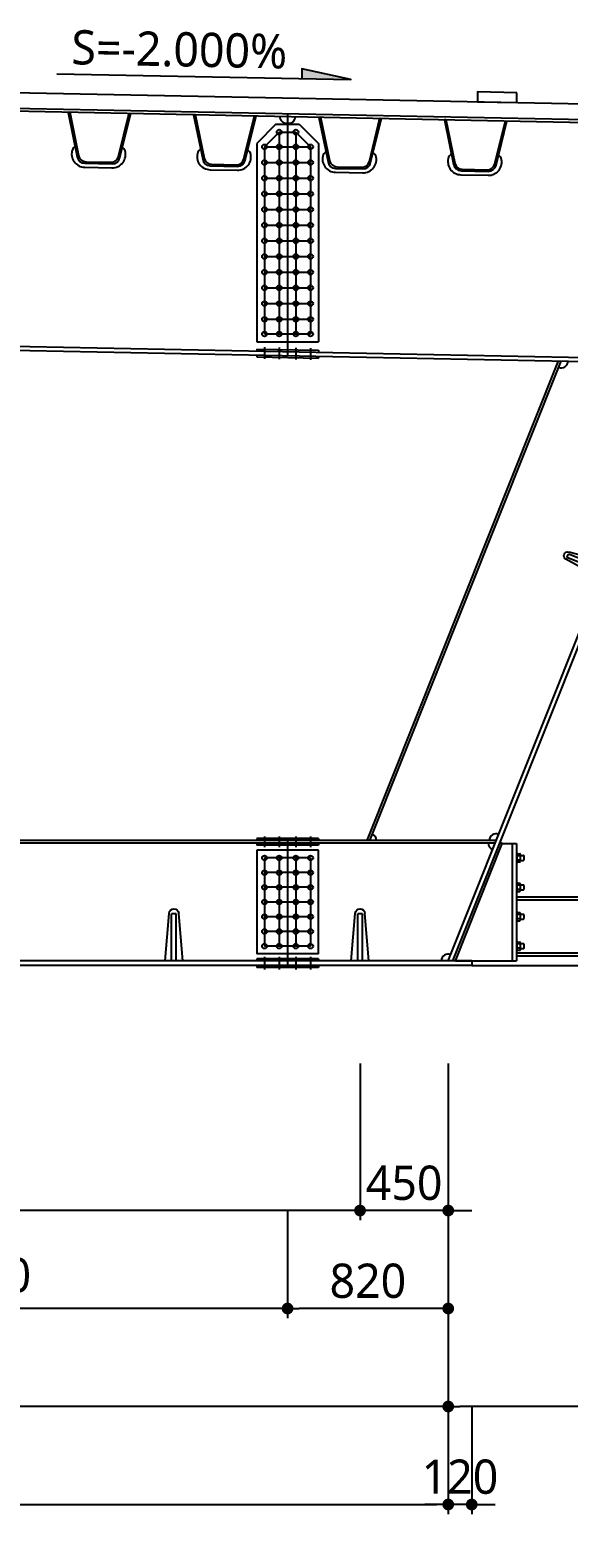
# Model space of a CAD drawing. Header units: metres. Extents: x 185094 to 267743, y 19941 to 53123.
# Drawn here: x 207535 to 210283, y 33193 to 40768 of the extents above; entities that cross this region are included whole.
import ezdxf
from ezdxf.enums import TextEntityAlignment as Align

# ---------------------------------------------------------------- set-up
doc = ezdxf.new("R2010")
doc.units = ezdxf.units.M
doc.header["$LTSCALE"] = 500
doc.linetypes.add('CENTER', pattern=[2, 1.25, -0.25, 0.25, -0.25])
doc.layers.get('Defpoints').update_dxf_attribs({"color": 150})
for name, color, linetype in [('CS-DIML', 1, 'Continuous'), ('CS-LEAL', 1, 'Continuous'), ('CS-LIN3', 2, 'Continuous'), ('CS-STEL-MAJR', 3, 'Continuous'), ('CZ-TEX2', 7, 'Continuous'), ('DRAW', 2, 'Continuous'), ('STEEL', 4, 'Continuous')]:
    doc.layers.add(name, color=color, linetype=linetype)
doc.styles.add('CZ-TEXT2', font='malgun_0.ttf')
doc.dimstyles.new('일반도면_100', dxfattribs={"dimscale": 120, "dimtxt": 3.5, "dimasz": 1.2, "dimexe": 1, "dimexo": 0, "dimgap": 1, "dimtad": 1, "dimdec": 0, "dimzin": 0, "dimlunit": 6, "dimtxsty": 'CZ-TEXT2', "dimblk1": 'DOT', "dimblk2": 'DOT', "dimsah": 1, "dimcen": 0.09, "dimclrd": 1, "dimclre": 1, "dimclrt": 7, "dimadec": 0, "dimazin": 0, "dimtfac": 0.072, "dimtdec": 0, "dimtix": 1, "dimtmove": 2, "dimatfit": 2, "dimldrblk": 'DOT', "dimfxl": 0, "dimtolj": 1, "dimtzin": 0, "dimarcsym": 0})

# ---------------------------------------------------------------- blocks, each defined once
blk = doc.blocks.new('U-RIB')
at = {"layer": 'DRAW', "color": 3}
for p, q in [((-151.8, 0), (-159.6, -1.8)), ((-151.8, 0), (-101.8, -220.9)), ((101.8, -220.9), (151.8, 0)), ((151.8, 0), (159.6, -1.8)), ((-159.6, -1.8), (-108.7, -227)), ((108.7, -227), (159.6, -1.8)), ((-69.6, -260), (69.6, -260)), ((-69.6, -280), (69.6, -280)), ((-63.2, -252), (63.2, -252))]:
    blk.add_line(p, q, dxfattribs=at)
for centre, radius, start, end in [((-69.6, -212), 68, 162.53679, 270), ((-115.6, -198), 20, 100.4697, 161.23173), ((-69.3, -220), 40, 190.07392, 269.55462), ((-62.8, -212), 40, 192.8619, 269.52549), ((62.8, -212), 40, 270.47451, 347.1381), ((69.6, -212), 68, 270, 17.46321), ((69.3, -220), 40, 270.44538, 349.92608), ((115.6, -198), 20, 18.76827, 79.5303)]:
    blk.add_arc(centre, radius, start, end, dxfattribs=at)
blk = doc.blocks.new('_Dot')
at = {"color": 0, "linetype": 'ByBlock', "lineweight": -2}
blk.add_line((-0.5, 0), (-1, 0), dxfattribs=at)
at = {"color": 0, "linetype": 'ByBlock', "const_width": 0.5}
blk.add_lwpolyline([(-0.25, 0, 1), (0.25, 0, 1)], format="xyb", close=True, dxfattribs=at)
blk = doc.blocks.new('*D298')
at = {"layer": 'CS-DIML', "color": 1, "lineweight": -2, "transparency": 16777216}
for p, q in [((209220.5, 35492.6), (209220.5, 34692.6)), ((209670.5, 35492.6), (209670.5, 34692.6)), ((209160.5, 34742.6), (209100.5, 34742.6)), ((209670.5, 34742.6), (209220.5, 34742.6)), ((209730.5, 34742.6), (209790.5, 34742.6))]:
    blk.add_line(p, q, dxfattribs=at)
at = {"layer": 'Defpoints', "color": 0, "transparency": 16777216}
for p in [(209220.5, 35492.6), (209670.5, 35492.6), (209220.5, 34742.6)]:
    blk.add_point(p, dxfattribs=at)
at = {"layer": 'CS-DIML', "color": 1, "lineweight": -2, "transparency": 16777216, "xscale": 59.99999999999995, "yscale": 59.99999999999995, "zscale": 59.99999999999995}
blk.add_blockref('_Dot', (209220.5, 34742.6), dxfattribs=at)
at = {"layer": 'CS-DIML', "color": 1, "lineweight": -2, "transparency": 16777216, "xscale": 59.99999999999995, "yscale": 59.99999999999995, "zscale": 59.99999999999995, "rotation": 180}
blk.add_blockref('_Dot', (209670.5, 34742.6), dxfattribs=at)
at = {"layer": 'CS-DIML', "color": 7, "transparency": 16777216, "insert": (209445.5, 34883), "char_height": 175, "attachment_point": 5, "style": 'CZ-TEXT2'}
blk.add_mtext('\\A1;450', dxfattribs=at)
blk = doc.blocks.new('*D299')
at = {"layer": 'CS-DIML', "color": 1, "lineweight": -2, "transparency": 16777216}
for p, q in [((203520.5, 35492.6), (203520.5, 34692.6)), ((209220.5, 35492.6), (209220.5, 34692.6)), ((209160.5, 34742.6), (203580.5, 34742.6))]:
    blk.add_line(p, q, dxfattribs=at)
at = {"layer": 'Defpoints', "color": 0, "transparency": 16777216}
for p in [(203520.5, 35492.6), (209220.5, 35492.6), (203520.5, 34742.6)]:
    blk.add_point(p, dxfattribs=at)
at = {"layer": 'CS-DIML', "color": 1, "lineweight": -2, "transparency": 16777216, "xscale": 59.99999999999995, "yscale": 59.99999999999995, "zscale": 59.99999999999995, "rotation": 180}
blk.add_blockref('_Dot', (203520.5, 34742.6), dxfattribs=at)
at = {"layer": 'CS-DIML', "color": 1, "lineweight": -2, "transparency": 16777216, "xscale": 59.99999999999995, "yscale": 59.99999999999995, "zscale": 59.99999999999995}
blk.add_blockref('_Dot', (209220.5, 34742.6), dxfattribs=at)
at = {"layer": 'CS-DIML', "color": 7, "transparency": 16777216, "insert": (206370.5, 34897.7), "char_height": 175, "attachment_point": 5, "style": 'CZ-TEXT2'}
blk.add_mtext('\\A1;6@950=5,700', dxfattribs=at)
blk = doc.blocks.new('*D305')
at = {"layer": 'CS-DIML', "color": 1, "lineweight": -2, "transparency": 16777216}
for p, q in [((203070.5, 34242.6), (203070.5, 33692.6)), ((209670.5, 34242.6), (209670.5, 33692.6)), ((209610.5, 33742.6), (203130.5, 33742.6))]:
    blk.add_line(p, q, dxfattribs=at)
at = {"layer": 'Defpoints', "color": 0, "transparency": 16777216}
for p in [(203070.5, 34242.6), (209670.5, 34242.6), (203070.5, 33742.6)]:
    blk.add_point(p, dxfattribs=at)
at = {"layer": 'CS-DIML', "color": 1, "lineweight": -2, "transparency": 16777216, "xscale": 59.99999999999995, "yscale": 59.99999999999995, "zscale": 59.99999999999995, "rotation": 180}
blk.add_blockref('_Dot', (203070.5, 33742.6), dxfattribs=at)
at = {"layer": 'CS-DIML', "color": 1, "lineweight": -2, "transparency": 16777216, "xscale": 59.99999999999995, "yscale": 59.99999999999995, "zscale": 59.99999999999995}
blk.add_blockref('_Dot', (209670.5, 33742.6), dxfattribs=at)
at = {"layer": 'CS-DIML', "color": 7, "transparency": 16777216, "insert": (206370.5, 33897.7), "char_height": 175, "attachment_point": 5, "style": 'CZ-TEXT2'}
blk.add_mtext('\\A1;6,600', dxfattribs=at)
blk = doc.blocks.new('*D306')
at = {"layer": 'CS-DIML', "color": 1, "lineweight": -2, "transparency": 16777216}
for p, q in [((209670.5, 34242.6), (209670.5, 33692.6)), ((215170.5, 34242.6), (215170.5, 33692.6)), ((215110.5, 33742.6), (209730.5, 33742.6))]:
    blk.add_line(p, q, dxfattribs=at)
at = {"layer": 'Defpoints', "color": 0, "transparency": 16777216}
for p in [(209670.5, 34242.6), (215170.5, 34242.6), (209670.5, 33742.6)]:
    blk.add_point(p, dxfattribs=at)
at = {"layer": 'CS-DIML', "color": 1, "lineweight": -2, "transparency": 16777216, "xscale": 59.99999999999995, "yscale": 59.99999999999995, "zscale": 59.99999999999995, "rotation": 180}
blk.add_blockref('_Dot', (209670.5, 33742.6), dxfattribs=at)
at = {"layer": 'CS-DIML', "color": 1, "lineweight": -2, "transparency": 16777216, "xscale": 59.99999999999995, "yscale": 59.99999999999995, "zscale": 59.99999999999995}
blk.add_blockref('_Dot', (215170.5, 33742.6), dxfattribs=at)
at = {"layer": 'CS-DIML', "color": 7, "transparency": 16777216, "insert": (212420.5, 33897.7), "char_height": 175, "attachment_point": 5, "style": 'CZ-TEXT2'}
blk.add_mtext('\\A1;5,500', dxfattribs=at)
blk = doc.blocks.new('*D308')
at = {"layer": 'CS-DIML', "color": 1, "lineweight": -2, "transparency": 16777216}
for p, q in [((192670.5, 33742.6), (192670.5, 33192.6)), ((209670.5, 33742.6), (209670.5, 33192.6)), ((192730.5, 33242.6), (209610.5, 33242.6))]:
    blk.add_line(p, q, dxfattribs=at)
at = {"layer": 'Defpoints', "color": 0, "transparency": 16777216}
for p in [(192670.5, 33742.6), (209670.5, 33742.6), (209670.5, 33242.6)]:
    blk.add_point(p, dxfattribs=at)
at = {"layer": 'CS-DIML', "color": 1, "lineweight": -2, "transparency": 16777216, "xscale": 59.99999999999995, "yscale": 59.99999999999995, "zscale": 59.99999999999995, "rotation": 180}
blk.add_blockref('_Dot', (192670.5, 33242.6), dxfattribs=at)
at = {"layer": 'CS-DIML', "color": 1, "lineweight": -2, "transparency": 16777216, "xscale": 59.99999999999995, "yscale": 59.99999999999995, "zscale": 59.99999999999995}
blk.add_blockref('_Dot', (209670.5, 33242.6), dxfattribs=at)
at = {"layer": 'CS-DIML', "color": 7, "transparency": 16777216, "insert": (201170.5, 33398.2), "char_height": 175, "attachment_point": 5, "style": 'CZ-TEXT2'}
blk.add_mtext('\\A1;17,000', dxfattribs=at)
blk = doc.blocks.new('*D309')
at = {"layer": 'CS-DIML', "color": 1, "lineweight": -2, "transparency": 16777216}
for p, q in [((209670.5, 33742.6), (209670.5, 33192.6)), ((209790.5, 33742.6), (209790.5, 33192.6)), ((209610.5, 33242.6), (209550.5, 33242.6)), ((209790.5, 33242.6), (209670.5, 33242.6)), ((209850.5, 33242.6), (209910.5, 33242.6))]:
    blk.add_line(p, q, dxfattribs=at)
at = {"layer": 'Defpoints', "color": 0, "transparency": 16777216}
for p in [(209670.5, 33742.6), (209790.5, 33742.6), (209670.5, 33242.6)]:
    blk.add_point(p, dxfattribs=at)
at = {"layer": 'CS-DIML', "color": 1, "lineweight": -2, "transparency": 16777216, "xscale": 59.99999999999995, "yscale": 59.99999999999995, "zscale": 59.99999999999995}
blk.add_blockref('_Dot', (209670.5, 33242.6), dxfattribs=at)
at = {"layer": 'CS-DIML', "color": 1, "lineweight": -2, "transparency": 16777216, "xscale": 59.99999999999995, "yscale": 59.99999999999995, "zscale": 59.99999999999995, "rotation": 180}
blk.add_blockref('_Dot', (209790.5, 33242.6), dxfattribs=at)
at = {"layer": 'CS-DIML', "color": 7, "transparency": 16777216, "insert": (209730.5, 33383.5), "char_height": 175, "attachment_point": 5, "style": 'CZ-TEXT2'}
blk.add_mtext('\\A1;120', dxfattribs=at)
blk = doc.blocks.new('RIB-240X24P')
at = {"layer": 'CS-STEL-MAJR'}
for p, q in [((-45, 0), (-24.9, 242.1)), ((-12, 0), (-12, 240)), ((-12, 240), (12, 240)), ((12, 0), (12, 240)), ((45, 0), (24.9, 242.1))]:
    blk.add_line(p, q, dxfattribs=at)
blk.add_arc((0, 240), 25, 4.74327, 175.25673, dxfattribs=at)
blk = doc.blocks.new('*D322')
at = {"layer": 'CS-DIML', "color": 1, "lineweight": -2, "transparency": 16777216}
for p, q in [((208850.5, 34742.6), (208850.5, 34192.6)), ((209670.5, 34742.6), (209670.5, 34192.6)), ((209610.5, 34242.6), (208910.5, 34242.6))]:
    blk.add_line(p, q, dxfattribs=at)
at = {"layer": 'Defpoints', "color": 0, "transparency": 16777216}
for p in [(208850.5, 34742.6), (209670.5, 34742.6), (208850.5, 34242.6)]:
    blk.add_point(p, dxfattribs=at)
at = {"layer": 'CS-DIML', "color": 1, "lineweight": -2, "transparency": 16777216, "xscale": 59.99999999999995, "yscale": 59.99999999999995, "zscale": 59.99999999999995, "rotation": 180}
blk.add_blockref('_Dot', (208850.5, 34242.6), dxfattribs=at)
at = {"layer": 'CS-DIML', "color": 1, "lineweight": -2, "transparency": 16777216, "xscale": 59.99999999999995, "yscale": 59.99999999999995, "zscale": 59.99999999999995}
blk.add_blockref('_Dot', (209670.5, 34242.6), dxfattribs=at)
at = {"layer": 'CS-DIML', "color": 7, "transparency": 16777216, "insert": (209260.5, 34383), "char_height": 175, "attachment_point": 5, "style": 'CZ-TEXT2'}
blk.add_mtext('\\A1;820', dxfattribs=at)
blk = doc.blocks.new('*D323')
at = {"layer": 'CS-DIML', "color": 1, "lineweight": -2, "transparency": 16777216}
for p, q in [((205650.5, 34742.6), (205650.5, 34192.6)), ((208850.5, 34742.6), (208850.5, 34192.6)), ((208790.5, 34242.6), (205710.5, 34242.6))]:
    blk.add_line(p, q, dxfattribs=at)
at = {"layer": 'Defpoints', "color": 0, "transparency": 16777216}
for p in [(205650.5, 34742.6), (208850.5, 34742.6), (205650.5, 34242.6)]:
    blk.add_point(p, dxfattribs=at)
at = {"layer": 'CS-DIML', "color": 1, "lineweight": -2, "transparency": 16777216, "xscale": 59.99999999999995, "yscale": 59.99999999999995, "zscale": 59.99999999999995, "rotation": 180}
blk.add_blockref('_Dot', (205650.5, 34242.6), dxfattribs=at)
at = {"layer": 'CS-DIML', "color": 1, "lineweight": -2, "transparency": 16777216, "xscale": 59.99999999999995, "yscale": 59.99999999999995, "zscale": 59.99999999999995}
blk.add_blockref('_Dot', (208850.5, 34242.6), dxfattribs=at)
at = {"layer": 'CS-DIML', "color": 7, "transparency": 16777216, "insert": (207250.5, 34397.7), "char_height": 175, "attachment_point": 5, "style": 'CZ-TEXT2'}
blk.add_mtext('\\A1;3,200', dxfattribs=at)
blk = doc.blocks.new('RIB-200X20P')
at = {"layer": 'CS-STEL-MAJR'}
for p, q in [((-45, 0), (-19.8, -202.5)), ((-10, 0), (-10, -200)), ((10, 0), (10, -200)), ((45, 0), (19.8, -202.5)), ((-10, -200), (10, -200))]:
    blk.add_line(p, q, dxfattribs=at)
blk.add_arc((0, -200), 20, 187.08165, 352.91835, dxfattribs=at)

msp = doc.modelspace()

# ---------------------------------------------------------------- hatches: boundary and pattern name
at = {"layer": 'CS-LEAL'}
msp.add_hatch(color=256, dxfattribs=at).paths.add_polyline_path([(209172.6672, 40512.5721), (208922.7172, 40517.5711), (208923.717, 40567.5611)])

# ---------------------------------------------------------------- linework, layer by layer
at = {"color": 254, "linetype": 'CENTER', "ltscale": 2}
msp.add_line((209790.5357, 35992.6147), (227138.1747, 35992.6147), dxfattribs=at)
at = {"layer": 'CS-LEAL'}
msp.add_lwpolyline([(207672.9671, 40542.5661), (209172.6672, 40512.5721), (208923.717, 40567.5611), (208922.7172, 40517.5711)], dxfattribs=at)
at = {"layer": 'CS-LIN3'}
for p, q in [((202670.5357, 40542.6147), (214670.5357, 40302.6147)), ((210019.2134, 36567.8135), (210019.2134, 36515.7302)), ((210019.2134, 36567.8135), (210021.9836, 36567.8135)), ((210019.2134, 36515.7302), (210021.9836, 36515.7302)), ((210021.9836, 36515.7302), (210021.9836, 36567.8135)), ((210021.9836, 36562.6052), (210035.6846, 36562.6052)), ((210021.9836, 36520.9385), (210035.6846, 36520.9385)), ((210036.518, 36552.5977), (210024.2753, 36552.5977)), ((210036.518, 36530.946), (210024.2753, 36530.946)), ((210038.8096, 36524.0635), (210038.8096, 36559.4802)), ((210038.8096, 36554.2718), (210054.6301, 36554.2718)), ((210038.8096, 36529.2718), (210054.6301, 36529.2718)), ((210057.7551, 36532.3968), (210057.7551, 36551.1468)), ((210019.2134, 36417.8135), (210019.2134, 36365.7302)), ((210019.2134, 36417.8135), (210021.9836, 36417.8135)), ((210019.2134, 36365.7302), (210021.9836, 36365.7302)), ((210021.9836, 36365.7302), (210021.9836, 36417.8135)), ((210021.9836, 36412.6052), (210035.6846, 36412.6052)), ((210021.9836, 36370.9385), (210035.6846, 36370.9385)), ((210036.518, 36402.5977), (210024.2753, 36402.5977)), ((210036.518, 36380.946), (210024.2753, 36380.946)), ((210038.8096, 36374.0635), (210038.8096, 36409.4802)), ((210038.8096, 36404.2718), (210054.6301, 36404.2718)), ((210038.8096, 36379.2718), (210054.6301, 36379.2718)), ((210057.7551, 36382.3968), (210057.7551, 36401.1468)), ((210019.2134, 36267.8135), (210019.2134, 36215.7302)), ((210019.2134, 36267.8135), (210021.9836, 36267.8135)), ((210019.2134, 36215.7302), (210021.9836, 36215.7302)), ((210021.9836, 36215.7302), (210021.9836, 36267.8135)), ((210021.9836, 36262.6052), (210035.6846, 36262.6052)), ((210021.9836, 36220.9385), (210035.6846, 36220.9385)), ((210036.518, 36252.5977), (210024.2753, 36252.5977)), ((210036.518, 36230.946), (210024.2753, 36230.946)), ((210038.8096, 36224.0635), (210038.8096, 36259.4802)), ((210038.8096, 36254.2718), (210054.6301, 36254.2718)), ((210038.8096, 36229.2718), (210054.6301, 36229.2718)), ((210057.7551, 36232.3968), (210057.7551, 36251.1468)), ((210019.2134, 36117.8135), (210019.2134, 36065.7302)), ((210019.2134, 36117.8135), (210021.9836, 36117.8135)), ((210019.2134, 36065.7302), (210021.9836, 36065.7302)), ((210021.9836, 36065.7302), (210021.9836, 36117.8135)), ((210021.9836, 36112.6052), (210035.6846, 36112.6052)), ((210021.9836, 36070.9385), (210035.6846, 36070.9385)), ((210036.518, 36102.5977), (210024.2753, 36102.5977)), ((210036.518, 36080.946), (210024.2753, 36080.946)), ((210038.8096, 36074.0635), (210038.8096, 36109.4802)), ((210038.8096, 36104.2718), (210054.6301, 36104.2718)), ((210038.8096, 36079.2718), (210054.6301, 36079.2718)), ((210057.7551, 36082.3968), (210057.7551, 36101.1468))]:
    msp.add_line(p, q, dxfattribs=at)
at = {"layer": 'CS-LIN3', "ltscale": 0.05}
for p, q in [((208850.5357, 40339.0147), (208850.5357, 39105.0107)), ((208790.5357, 40285.0147), (208693.0357, 40187.5147)), ((208790.5357, 40285.0147), (208910.5357, 40285.0147)), ((208845.5357, 40290.1147), (208855.5357, 40289.9147)), ((208910.5357, 40285.0147), (209008.0357, 40187.5147)), ((208693.0357, 40187.5147), (208693.0357, 39175.0147)), ((209008.0357, 40187.5147), (209008.0357, 39175.0147)), ((208693.0357, 39175.0147), (209008.0357, 39175.0147)), ((208693.0357, 39138.1647), (208693.0357, 39128.1647)), ((208693.0357, 39138.1647), (209008.0357, 39131.8647)), ((208693.0357, 39108.1607), (208693.0357, 39098.1607)), ((208693.0357, 39098.1607), (209008.0357, 39091.8607)), ((209008.0357, 39131.8647), (209008.0357, 39121.8647)), ((209008.0357, 39101.8607), (209008.0357, 39091.8607)), ((209008.0357, 36640.6147), (208693.0357, 36640.6147)), ((208693.0357, 36640.6147), (208693.0357, 36630.6147)), ((208693.0357, 36616.6147), (208693.0357, 36606.6147)), ((209008.0357, 36606.6147), (208693.0357, 36606.6147)), ((208850.5357, 36630.6147), (208850.5357, 35992.6147)), ((209008.0357, 36640.6147), (209008.0357, 36630.6147)), ((209008.0357, 36616.6147), (209008.0357, 36606.6147)), ((209008.0357, 36581.6147), (208693.0357, 36581.6147)), ((208693.0357, 36581.6147), (208693.0357, 36051.6147)), ((209008.0357, 36051.6147), (209008.0357, 36581.6147)), ((209008.0357, 36051.6147), (208693.0357, 36051.6147)), ((209008.0357, 36026.6147), (208693.0357, 36026.6147)), ((208693.0357, 36026.6147), (208693.0357, 36016.6147)), ((208693.0357, 35992.6147), (208693.0357, 35982.6147)), ((209008.0357, 35982.6147), (208693.0357, 35982.6147)), ((209008.0357, 36026.6147), (209008.0357, 36016.6147)), ((209008.0357, 35992.6147), (209008.0357, 35982.6147))]:
    msp.add_line(p, q, dxfattribs=at)
at = {"layer": 'CS-LIN3', "color": 8}
for p, q in [((208808.0357, 40245.0147), (208733.0357, 40170.0147)), ((208808.0357, 40245.0147), (208808.0357, 39215.0147)), ((208808.0357, 40245.0147), (208893.0357, 40245.0147)), ((208893.0357, 40245.0147), (208893.0357, 39215.0147)), ((208893.0357, 40245.0147), (208968.0357, 40170.0147)), ((208733.0357, 40170.0147), (208968.0357, 40170.0147)), ((208733.0357, 40170.0147), (208733.0357, 39215.0147)), ((208968.0357, 40170.0147), (208968.0357, 39215.0147)), ((208733.0357, 40090.0147), (208968.0357, 40090.0147)), ((208733.0357, 40010.0147), (208968.0357, 40010.0147)), ((208733.0357, 39930.0147), (208968.0357, 39930.0147)), ((208733.0357, 39850.0147), (208968.0357, 39850.0147)), ((208733.0357, 39770.0147), (208968.0357, 39770.0147)), ((208733.0357, 39690.0147), (208968.0357, 39690.0147)), ((208733.0357, 39610.0147), (208968.0357, 39610.0147)), ((208733.0357, 39530.0147), (208968.0357, 39530.0147)), ((208733.0357, 39450.0147), (208968.0357, 39450.0147)), ((208733.0357, 39370.0147), (208968.0357, 39370.0147)), ((208733.0357, 39290.0147), (208968.0357, 39290.0147)), ((208733.0357, 39215.0147), (208968.0357, 39215.0147)), ((208733.0357, 39147.0782), (208733.0357, 39087.3216)), ((208808.0357, 39145.5782), (208808.0357, 39085.8216)), ((208893.0357, 39143.8782), (208893.0357, 39084.1216)), ((208968.0357, 39142.3782), (208968.0357, 39082.6216)), ((208733.0357, 36650.6147), (208733.0357, 36596.6147)), ((208808.0357, 36650.6147), (208808.0357, 36596.6147)), ((208893.0357, 36650.6147), (208893.0357, 36596.6147)), ((208968.0357, 36650.6147), (208968.0357, 36596.6147)), ((208733.0357, 36541.6147), (208733.0357, 36091.6147)), ((208808.0357, 36541.6147), (208808.0357, 36091.6147)), ((208893.0357, 36541.6147), (208893.0357, 36091.6147)), ((208968.0357, 36541.6147), (208968.0357, 36091.6147)), ((208733.0357, 36036.6147), (208733.0357, 35972.6147)), ((208808.0357, 36036.6147), (208808.0357, 35972.6147)), ((208893.0357, 36036.6147), (208893.0357, 35972.6147)), ((208968.0357, 36036.6147), (208968.0357, 35972.6147))]:
    msp.add_line(p, q, dxfattribs=at)
at = {"layer": 'CS-LIN3', "color": 8, "ltscale": 0.05}
for p, q in [((208968.0357, 36541.6147), (208733.0357, 36541.6147)), ((208968.0357, 36466.6147), (208733.0357, 36466.6147)), ((208968.0357, 36391.6147), (208733.0357, 36391.6147)), ((208968.0357, 36316.6147), (208733.0357, 36316.6147)), ((208968.0357, 36241.6147), (208733.0357, 36241.6147)), ((208968.0357, 36166.6147), (208733.0357, 36166.6147)), ((208968.0357, 36091.6147), (208733.0357, 36091.6147))]:
    msp.add_line(p, q, dxfattribs=at)
at = {"layer": 'CS-LIN3'}
msp.add_lwpolyline([(210020.5357, 40445.6147), (209820.5357, 40449.6147), (209820.5357, 40399.6147), (210020.5357, 40395.6147)], close=True, dxfattribs=at)
at = {"layer": 'CS-LIN3', "color": 8}
for centre in [(208808.0357, 40245.0147), (208893.0357, 40245.0147), (208733.0357, 40170.0147), (208808.0357, 40170.0147), (208893.0357, 40170.0147), (208968.0357, 40170.0147), (208733.0357, 40090.0147), (208808.0357, 40090.0147), (208893.0357, 40090.0147), (208968.0357, 40090.0147), (208733.0357, 40010.0147), (208808.0357, 40010.0147), (208893.0357, 40010.0147), (208968.0357, 40010.0147), (208733.0357, 39930.0147), (208808.0357, 39930.0147), (208893.0357, 39930.0147), (208968.0357, 39930.0147), (208733.0357, 39850.0147), (208808.0357, 39850.0147), (208893.0357, 39850.0147), (208968.0357, 39850.0147), (208733.0357, 39770.0147), (208808.0357, 39770.0147), (208893.0357, 39770.0147), (208968.0357, 39770.0147), (208733.0357, 39690.0147), (208808.0357, 39690.0147), (208893.0357, 39690.0147), (208968.0357, 39690.0147), (208733.0357, 39610.0147), (208808.0357, 39610.0147), (208893.0357, 39610.0147), (208968.0357, 39610.0147), (208733.0357, 39530.0147), (208808.0357, 39530.0147), (208893.0357, 39530.0147), (208968.0357, 39530.0147), (208733.0357, 39450.0147), (208808.0357, 39450.0147), (208893.0357, 39450.0147), (208968.0357, 39450.0147), (208733.0357, 39370.0147), (208808.0357, 39370.0147), (208893.0357, 39370.0147), (208968.0357, 39370.0147), (208733.0357, 39290.0147), (208808.0357, 39290.0147), (208893.0357, 39290.0147), (208968.0357, 39290.0147), (208733.0357, 39215.0147), (208808.0357, 39215.0147), (208893.0357, 39215.0147), (208968.0357, 39215.0147)]:
    msp.add_circle(centre, 12.5, dxfattribs=at)
at = {"layer": 'CS-LIN3', "color": 8, "ltscale": 0.05}
for centre in [(208733.0357, 36541.6147), (208808.0357, 36541.6147), (208893.0357, 36541.6147), (208968.0357, 36541.6147), (208733.0357, 36466.6147), (208808.0357, 36466.6147), (208893.0357, 36466.6147), (208968.0357, 36466.6147), (208733.0357, 36391.6147), (208808.0357, 36391.6147), (208893.0357, 36391.6147), (208968.0357, 36391.6147), (208733.0357, 36316.6147), (208808.0357, 36316.6147), (208893.0357, 36316.6147), (208968.0357, 36316.6147), (208733.0357, 36241.6147), (208808.0357, 36241.6147), (208893.0357, 36241.6147), (208968.0357, 36241.6147), (208733.0357, 36166.6147), (208808.0357, 36166.6147), (208893.0357, 36166.6147), (208968.0357, 36166.6147), (208733.0357, 36091.6147), (208808.0357, 36091.6147), (208893.0357, 36091.6147), (208968.0357, 36091.6147)]:
    msp.add_circle(centre, 12.5, dxfattribs=at)
at = {"layer": 'CS-LIN3', "ltscale": 0.05}
for centre, start, end in [((208845.5357, 40325.1147), 178.85423716, 270), ((208855.5357, 40324.9147), 270, 358.85423716)]:
    msp.add_arc(centre, 35, start, end, dxfattribs=at)
at = {"layer": 'CS-LIN3'}
for centre, radius, start, end in [((210024.2753, 36554.8894), 2.2917, 180, 270), ((210024.2753, 36550.306), 2.2917, 90, 180), ((210024.2753, 36533.2376), 2.2917, 180, 270), ((210024.2753, 36528.6543), 2.2917, 90, 180), ((210035.6846, 36559.4802), 3.125, 0, 90), ((210035.6846, 36524.0635), 3.125, 270, 0), ((210036.518, 36554.8894), 2.2917, 270, 0), ((210036.518, 36550.306), 2.2917, 0, 90), ((210036.518, 36533.2376), 2.2917, 270, 0), ((210036.518, 36528.6543), 2.2917, 0, 90), ((210054.6301, 36551.1468), 3.125, 0, 90), ((210054.6301, 36532.3968), 3.125, 270, 0), ((210024.2753, 36404.8894), 2.2917, 180, 270), ((210024.2753, 36400.306), 2.2917, 90, 180), ((210024.2753, 36383.2376), 2.2917, 180, 270), ((210024.2753, 36378.6543), 2.2917, 90, 180), ((210035.6846, 36409.4802), 3.125, 0, 90), ((210035.6846, 36374.0635), 3.125, 270, 0), ((210036.518, 36404.8894), 2.2917, 270, 0), ((210036.518, 36400.306), 2.2917, 0, 90), ((210036.518, 36383.2376), 2.2917, 270, 0), ((210036.518, 36378.6543), 2.2917, 0, 90), ((210054.6301, 36401.1468), 3.125, 0, 90), ((210054.6301, 36382.3968), 3.125, 270, 0), ((210024.2753, 36254.8894), 2.2917, 180, 270), ((210024.2753, 36250.306), 2.2917, 90, 180), ((210024.2753, 36233.2376), 2.2917, 180, 270), ((210024.2753, 36228.6543), 2.2917, 90, 180), ((210035.6846, 36259.4802), 3.125, 0, 90), ((210035.6846, 36224.0635), 3.125, 270, 0), ((210036.518, 36254.8894), 2.2917, 270, 0), ((210036.518, 36250.306), 2.2917, 0, 90), ((210036.518, 36233.2376), 2.2917, 270, 0), ((210036.518, 36228.6543), 2.2917, 0, 90), ((210054.6301, 36251.1468), 3.125, 0, 90), ((210054.6301, 36232.3968), 3.125, 270, 0), ((210024.2753, 36104.8894), 2.2917, 180, 270), ((210024.2753, 36100.306), 2.2917, 90, 180), ((210024.2753, 36083.2376), 2.2917, 180, 270), ((210024.2753, 36078.6543), 2.2917, 90, 180), ((210035.6846, 36109.4802), 3.125, 0, 90), ((210035.6846, 36074.0635), 3.125, 270, 0), ((210036.518, 36104.8894), 2.2917, 270, 0), ((210036.518, 36100.306), 2.2917, 0, 90), ((210036.518, 36083.2376), 2.2917, 270, 0), ((210036.518, 36078.6543), 2.2917, 0, 90), ((210054.6301, 36101.1468), 3.125, 0, 90), ((210054.6301, 36082.3968), 3.125, 270, 0)]:
    msp.add_arc(centre, radius, start, end, dxfattribs=at)
at = {"layer": 'CS-STEL-MAJR'}
for p, q in [((201170.5357, 40492.6147), (215170.5357, 40212.6147)), ((201170.5357, 40478.6147), (215170.5357, 40198.6147)), ((209670.5357, 36016.6147), (211370.5357, 40274.6147)), ((209694.2243, 36016.6147), (211394.0366, 40274.1447)), ((203081.5357, 39240.3947), (210895.2328, 39084.1208)), ((203081.5357, 39220.3907), (210887.3095, 39064.2753)), ((209256.7008, 36630.6147), (210233.5562, 39077.3503)), ((209269.6218, 36630.6147), (210246.3749, 39077.094)), ((209915.6743, 36630.6147), (203081.5357, 36630.6147)), ((209910.0848, 36616.6147), (203081.5357, 36616.6147)), ((209707.0611, 36016.6147), (209946.1987, 36614.4586)), ((209946.1783, 36614.4586), (209935.1296, 36618.878)), ((209946.1783, 36614.4586), (210019.2134, 36614.4586)), ((209997.2134, 36614.4586), (209997.2134, 36016.6147)), ((210019.2134, 36614.4586), (210019.2134, 36016.6147)), ((214811.5772, 36341.6165), (210019.2134, 36341.6165)), ((214962.631, 36326.6165), (210019.2134, 36326.6165)), ((209790.5357, 36016.6147), (192550.5357, 36016.6147)), ((209790.5357, 35992.6147), (192550.5357, 35992.6147)), ((209707.0611, 36016.6147), (209695.9949, 36021.0412)), ((209707.0611, 36016.6147), (210019.2134, 36016.6147)), ((209790.5357, 36016.6147), (209790.5357, 35992.6147))]:
    msp.add_line(p, q, dxfattribs=at)
for points in [[(210019.2134, 36056.6165), (214802.631, 36056.6165, 0.414213562), (214947.631, 36201.6165), (214947.631, 36326.6165)], [(210019.2134, 36041.6165), (214802.631, 36041.6165, 0.414213562), (214962.631, 36201.6165), (214962.631, 36326.6165)]]:
    msp.add_lwpolyline(points, format="xyb", dxfattribs=at)
for centre, start, end in [((210246.3749, 39077.094), 248.23572021, 358.85423716), ((209269.6218, 36630.6147), 0, 68.23572021), ((209915.6743, 36630.6147), 68.23572021, 180), ((209910.0848, 36616.6147), 180, 248.23572021), ((209670.5357, 36016.6147), 68.23572021, 180)]:
    msp.add_arc(centre, 35, start, end, dxfattribs=at)

# ---------------------------------------------------------------- block references
at = {"xscale": -1}
for p in [(208270.5357, 36016.6147), (209220.5357, 36016.6147)]:
    msp.add_blockref('RIB-240X24P', p, dxfattribs=at)
at = {"layer": 'CS-STEL-MAJR', "xscale": -1, "rotation": 248.2357202157419}
msp.add_blockref('RIB-200X20P', (210465.95, 38008.8937), dxfattribs=at)
at = {"layer": 'STEEL', "rotation": 358.8542370978046}
for p in [(207890.5357, 40344.2147), (208530.5357, 40331.4147), (209170.5357, 40318.6147), (209810.5357, 40305.8147)]:
    msp.add_blockref('U-RIB', p, dxfattribs=at)

# ---------------------------------------------------------------- texts
at = {"layer": 'CZ-TEX2', "style": 'CZ-TEXT2'}
msp.add_text('S=-2.000%%%', height=175, rotation=358.85423716, dxfattribs=at).set_placement((208298.2852, 40667.59), align=Align.MIDDLE_CENTER)

# ---------------------------------------------------------------- dimensions: what is measured, and where the dimension line sits
at = {"layer": 'CS-DIML'}
dim = msp.add_linear_dim(base=(203520.5357, 34742.6147), p1=(209220.5357, 35492.6147), p2=(203520.5357, 35492.6147), angle=180, text='6@950=<>', dimstyle='일반도면_100', override={"dimscale": 50}, dxfattribs=at)
dim.commit()
dim.dimension.update_dxf_attribs({"geometry": '*D299', "text_midpoint": (206370.5357, 34897.7098)})
for base, p1, p2, override, picture, middle in [((209220.5357, 34742.6147), (209670.5357, 35492.6147), (209220.5357, 35492.6147), {"dimscale": 50}, '*D298', (209445.5357, 34883.0274)), ((205650.5357, 34242.6147), (208850.5357, 34742.6147), (205650.5357, 34742.6147), {"dimscale": 50, "dimtxsty": 'CZ-TEXT2'}, '*D323', (207250.5357, 34397.7098)), ((208850.5357, 34242.6147), (209670.5357, 34742.6147), (208850.5357, 34742.6147), {"dimscale": 50, "dimtxsty": 'CZ-TEXT2'}, '*D322', (209260.5357, 34383.0274)), ((203070.5357, 33742.6147), (209670.5357, 34242.6147), (203070.5357, 34242.6147), {"dimscale": 50, "dimtxsty": 'CZ-TEXT2'}, '*D305', (206370.5357, 33897.7098)), ((209670.5357, 33742.6147), (215170.5357, 34242.6147), (209670.5357, 34242.6147), {"dimscale": 50, "dimtxsty": 'CZ-TEXT2'}, '*D306', (212420.5357, 33897.7098)), ((209670.5357, 33242.6147), (209790.5357, 33742.6147), (209670.5357, 33742.6147), {"dimscale": 50, "dimtxsty": 'CZ-TEXT2'}, '*D309', (209730.5357, 33383.503))]:
    dim = msp.add_linear_dim(base=base, p1=p1, p2=p2, angle=180, dimstyle='일반도면_100', override=override, dxfattribs=at)
    dim.commit()
    dim.dimension.update_dxf_attribs({"geometry": picture, "text_midpoint": middle})
dim = msp.add_linear_dim(base=(209670.5357, 33242.6147), p1=(192670.5357, 33742.6147), p2=(209670.5357, 33742.6147), dimstyle='일반도면_100', override={"dimscale": 50, "dimtxsty": 'CZ-TEXT2'}, dxfattribs=at)
dim.commit()
dim.dimension.update_dxf_attribs({"geometry": '*D308', "text_midpoint": (201170.5357, 33398.1854)})

doc.saveas('drawing.dxf')
